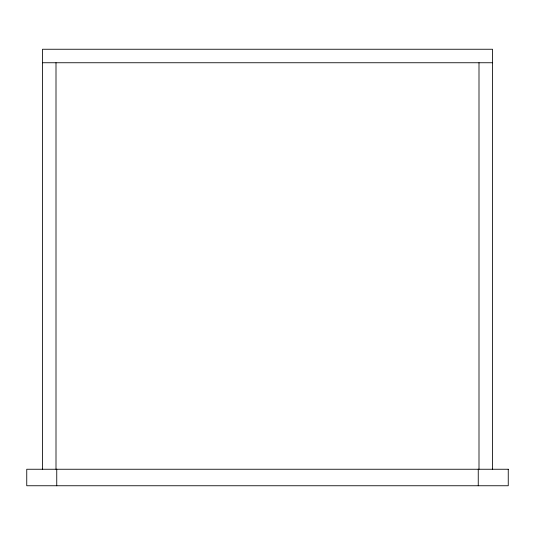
<?xml version="1.0" encoding="UTF-8"?>
<svg xmlns="http://www.w3.org/2000/svg" width="535" height="535" viewBox="0 0 535 535"><rect width="100%" height="100%" fill="white"/><g stroke="black" fill="none" stroke-linecap="round" stroke-linejoin="round"><path stroke-width="0.8" d="M42.499 62.749L492.501 62.749M492.501 469.248L492.501 49.247L42.499 49.247L42.499 469.248M478.999 62.749L478.999 469.248M478.25 469.248L478.25 485.753M56.75 469.248L56.75 485.753M56.001 62.749L56.001 469.248M508.25 469.248L26.75 469.248L26.75 485.753L508.25 485.753L508.25 469.248"/></g></svg>
